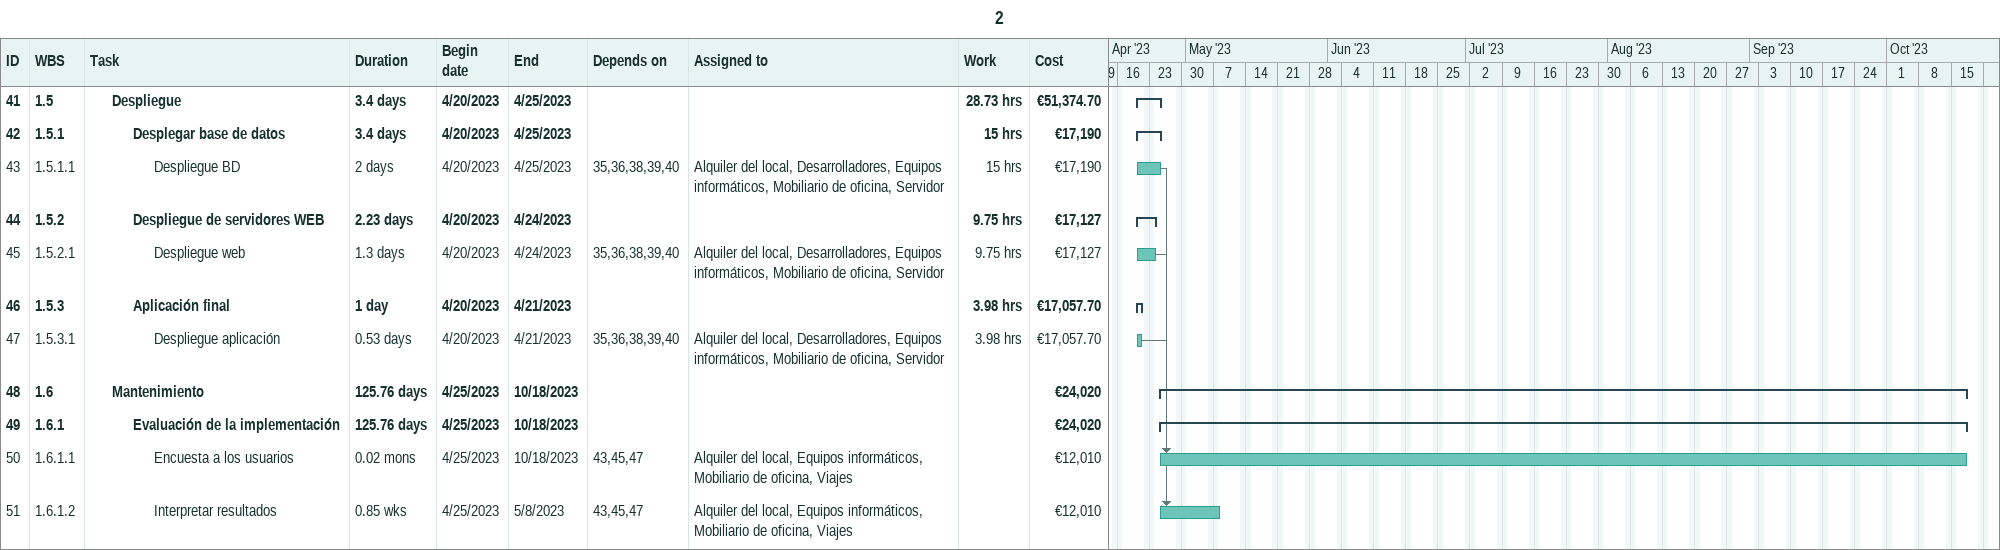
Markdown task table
2

| ID | WBS | Task | Duration | Start | Finish | Predecessors | Resources | Work (h) | Cost (€) |
|---|---|---|---|---|---|---|---|---|---|
| 41 | 1.5 | **Despliegue** | 3.4d | 2023-04-20 | 2023-04-25 |  |  | 28.73 | 51374.70 |
| 42 | 1.5.1 | **Desplegar base de datos** | 3.4d | 2023-04-20 | 2023-04-25 |  |  | 15 | 17190 |
| 43 | 1.5.1.1 | Despliegue BD | 2d | 2023-04-20 | 2023-04-25 | 35, 36, 38, 39, 40 | Alquiler del local, Desarrolladores, Equipos informáticos, Mobiliario de oficina, Servidor | 15 | 17190 |
| 44 | 1.5.2 | **Despliegue de servidores WEB** | 2.23d | 2023-04-20 | 2023-04-24 |  |  | 9.75 | 17127 |
| 45 | 1.5.2.1 | Despliegue web | 1.3d | 2023-04-20 | 2023-04-24 | 35, 36, 38, 39, 40 | Alquiler del local, Desarrolladores, Equipos informáticos, Mobiliario de oficina, Servidor | 9.75 | 17127 |
| 46 | 1.5.3 | **Aplicación final** | 1d | 2023-04-20 | 2023-04-21 |  |  | 3.98 | 17057.70 |
| 47 | 1.5.3.1 | Despliegue aplicación | 0.53d | 2023-04-20 | 2023-04-21 | 35, 36, 38, 39, 40 | Alquiler del local, Desarrolladores, Equipos informáticos, Mobiliario de oficina, Servidor | 3.98 | 17057.70 |
| 48 | 1.6 | **Mantenimiento** | 125.76d | 2023-04-25 | 2023-10-18 |  |  |  | 24020 |
| 49 | 1.6.1 | **Evaluación de la implementación** | 125.76d | 2023-04-25 | 2023-10-18 |  |  |  | 24020 |
| 50 | 1.6.1.1 | Encuesta a los usuarios | 0.02mo | 2023-04-25 | 2023-10-18 | 43, 45, 47 | Alquiler del local, Equipos informáticos, Mobiliario de oficina, Viajes |  | 12010 |
| 51 | 1.6.1.2 | Interpretar resultados | 0.85w | 2023-04-25 | 2023-05-08 | 43, 45, 47 | Alquiler del local, Equipos informáticos, Mobiliario de oficina, Viajes |  | 12010 |
